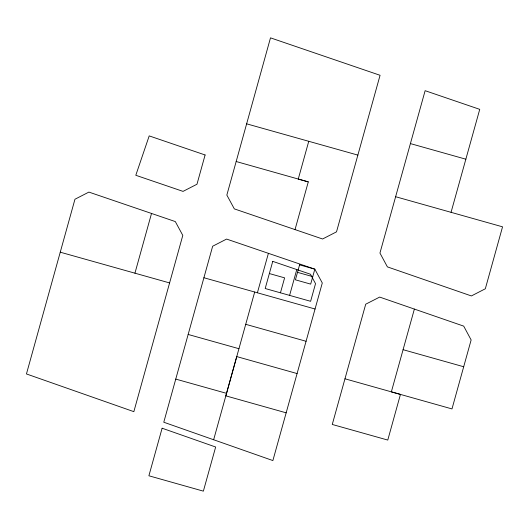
<?xml version="1.0" encoding="UTF-8"?>
<svg xmlns="http://www.w3.org/2000/svg" width="529" height="529" viewBox="0 0 529 529"><rect width="100%" height="100%" fill="white"/><g stroke="black" fill="none" stroke-linecap="round" stroke-linejoin="round"><path stroke-width="0.79" d="M134.941 273.182L151.525 213.452L88.892 192.093L74.953 199.241L26.45 373.95L133.85 411.661L182.796 235.398L175.311 221.578L151.525 213.452M236.179 161.517L226.842 195.069L234.327 208.882L322.578 238.996L336.517 231.841L380.067 75.29L270.498 37.85L236.179 161.517L308.281 181.877L295.03 229.606M213.643 439.751L254.694 292.015M308.757 141.296L298.257 179.067L308.281 181.877M280.449 292.808L284.609 277.851L269.354 273.553M289.601 295.387L296.782 269.565M306.073 341.271L272.878 460.567L163.778 422.228L212.658 246.23L226.597 239.075L314.834 269.162L322.293 282.982L306.073 341.271L245.714 324.31M395.626 196.715L379.948 253.06L387.4 266.881L471.379 295.942L485.324 288.788L502.55 226.829L395.626 196.715L425.131 90.69L479.737 109.351L451.058 212.321M414.379 309.075L391.354 391.85L451.984 408.924L471.134 339.955L463.708 326.128L379.67 297.08L365.718 304.201L332.265 424.463L387.777 440.068L400.453 394.409L344.974 378.797M257.398 292.775L268.408 253.325M188.159 334.454L238.943 348.704M175.754 379.095L226.538 393.345M410.418 143.597L465.864 159.203M246.626 123.826L357.882 155.109M297.503 272.342L312.758 276.641M203.91 277.738L315.059 309.009M60.253 252.188L169.597 282.929M403.085 349.689L463.695 366.749M297.086 373.56L236.761 356.592L225.837 395.857L286.163 412.825M205.1 154.971L196.98 184.231L183.041 191.386L135.801 175.278L149.204 135.893L205.1 154.971M162.119 428.212L148.894 475.783L203.367 491.15L215.66 447.012L162.119 428.212M272.746 261.366L265.194 288.517L310.616 301.305L315.529 283.65L310.444 274.227L272.746 261.366M299.586 264.864L295.42 279.821L310.675 284.119L314.834 269.162L299.586 264.864"/></g></svg>
